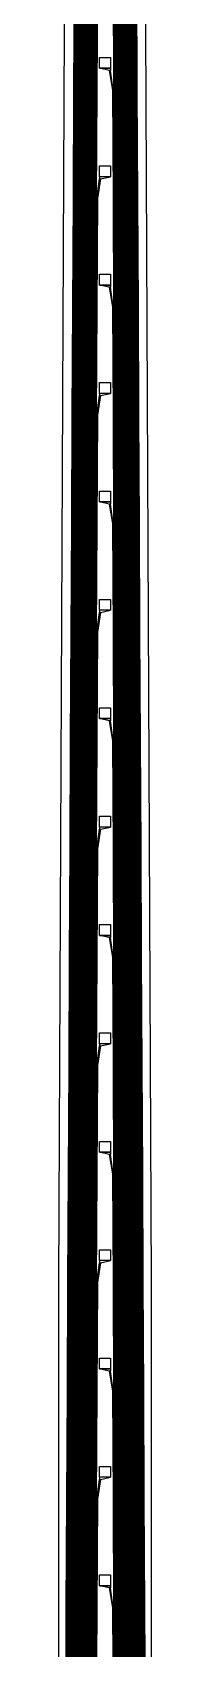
# Model space of a CAD drawing. Header units: inches. Extents: x 106592 to 209533, y 57057 to 74911.
# Drawn here: x 128244 to 128329, y 65212 to 66703 of the extents above; entities that cross this region are included whole.
import ezdxf

# ---------------------------------------------------------------- set-up
doc = ezdxf.new("R2010")
doc.units = ezdxf.units.IN
doc.header["$MEASUREMENT"] = 0
for name, color, linetype in [('metal', 221, 'Continuous'), ('nitride window', 40, 'Continuous'), ('profile', 140, 'Continuous')]:
    doc.layers.add(name, color=color, linetype=linetype)

msp = doc.modelspace()

# ---------------------------------------------------------------- linework, layer by layer
at = {"layer": 'metal'}
for points in [[(128257.6, 66749.9), (128257.1, 66649.8), (128256.6, 66549.9), (128256.1, 66449.8), (128255.6, 66349.9), (128255.1, 66249.8), (128254.6, 66149.9), (128254.1, 66049.8), (128253.6, 65949.9), (128253.1, 65849.8), (128252.6, 65749.9), (128252.1, 65649.8), (128251.6, 65549.9), (128251.1, 65449.8), (128250.6, 65349.9), (128250.1, 65249.8), (128249.6, 65149.9)], [(128250.1, 65149.9), (128250.6, 65249.8), (128251.1, 65349.9), (128251.6, 65449.8), (128252.1, 65549.9), (128252.6, 65649.8), (128253.1, 65749.9), (128253.6, 65849.8), (128254.1, 65949.9), (128254.6, 66049.8), (128255.1, 66149.9), (128255.6, 66249.8), (128256.1, 66349.9), (128256.6, 66449.8), (128257.1, 66549.9), (128257.6, 66649.8), (128258.1, 66749.9)], [(128258.6, 66749.9), (128258.1, 66649.8), (128257.6, 66549.9), (128257.1, 66449.8), (128256.6, 66349.9), (128256.1, 66249.8), (128255.6, 66149.9), (128255.1, 66049.8), (128254.6, 65949.9), (128254.1, 65849.8), (128253.6, 65749.9), (128253.1, 65649.8), (128252.6, 65549.9), (128252.1, 65449.8), (128251.6, 65349.9), (128251.1, 65249.8), (128250.6, 65149.9)], [(128251.1, 65149.9), (128251.6, 65249.8), (128252.1, 65349.9), (128252.6, 65449.8), (128253.1, 65549.9), (128253.6, 65649.8), (128254.1, 65749.9), (128254.6, 65849.8), (128255.1, 65949.9), (128255.6, 66049.8), (128256.1, 66149.9), (128256.6, 66249.8), (128257.1, 66349.9), (128257.6, 66449.8), (128258.1, 66549.9), (128258.6, 66649.8), (128259.1, 66749.9)], [(128259.6, 66749.9), (128259.1, 66649.8), (128258.6, 66549.9), (128258.1, 66449.8), (128257.6, 66349.9), (128257.1, 66249.8), (128256.6, 66149.9), (128256.1, 66049.8), (128255.6, 65949.9), (128255.1, 65849.8), (128254.6, 65749.9), (128254.1, 65649.8), (128253.6, 65549.9), (128253.1, 65449.8), (128252.6, 65349.9), (128252.1, 65249.8), (128251.6, 65149.9)], [(128252.1, 65149.9), (128252.6, 65249.8), (128253.1, 65349.9), (128253.6, 65449.8), (128254.1, 65549.9), (128254.6, 65649.8), (128255.1, 65749.9), (128255.6, 65849.8), (128256.1, 65949.9), (128256.6, 66049.8), (128257.1, 66149.9), (128257.6, 66249.8), (128258.1, 66349.9), (128258.6, 66449.8), (128259.1, 66549.9), (128259.6, 66649.8), (128260.1, 66749.9)], [(128252.6, 65149.9), (128253.1, 65249.8), (128253.6, 65349.9), (128254.1, 65449.8), (128254.6, 65549.9), (128255.1, 65649.8), (128255.6, 65749.9), (128256.1, 65849.8), (128256.6, 65949.9), (128257.1, 66049.8), (128257.6, 66149.9), (128258.1, 66249.8), (128258.6, 66349.9), (128259.1, 66449.8), (128259.6, 66549.9), (128260.1, 66649.8), (128260.6, 66749.9)], [(128261.1, 66749.9), (128260.6, 66649.8), (128260.1, 66549.9), (128259.6, 66449.8), (128259.1, 66349.9), (128258.6, 66249.8), (128258.1, 66149.9), (128257.6, 66049.8), (128257.1, 65949.9), (128256.6, 65849.8), (128256.1, 65749.9), (128255.6, 65649.8), (128255.1, 65549.9), (128254.6, 65449.8), (128254.1, 65349.9), (128253.6, 65249.8), (128253.1, 65149.9)], [(128253.6, 65149.9), (128254.1, 65249.8), (128254.6, 65349.9), (128255.1, 65449.8), (128255.6, 65549.9), (128256.1, 65649.8), (128256.6, 65749.9), (128257.1, 65849.8), (128257.6, 65949.9), (128258.1, 66049.8), (128258.6, 66149.9), (128259.1, 66249.8), (128259.6, 66349.9), (128260.1, 66449.8), (128260.6, 66549.9), (128261.1, 66649.8), (128261.6, 66749.9)], [(128262.1, 66749.9), (128261.6, 66649.8), (128261.1, 66549.9), (128260.6, 66449.8), (128260.1, 66349.9), (128259.6, 66249.8), (128259.1, 66149.9), (128258.6, 66049.8), (128258.1, 65949.9), (128257.6, 65849.8), (128257.1, 65749.9), (128256.6, 65649.8), (128256.1, 65549.9), (128255.6, 65449.8), (128255.1, 65349.9), (128254.6, 65249.8), (128254.1, 65149.9)], [(128254.6, 65149.9), (128255.1, 65249.8), (128255.6, 65349.9), (128256.1, 65449.8), (128256.6, 65549.9), (128257.1, 65649.8), (128257.6, 65749.9), (128258.1, 65849.8), (128258.6, 65949.9), (128259.1, 66049.8), (128259.6, 66149.9), (128260.1, 66249.8), (128260.6, 66349.9), (128261.1, 66449.8), (128261.6, 66549.9), (128262.1, 66649.8), (128262.6, 66749.9)], [(128263.1, 66749.9), (128262.6, 66649.8), (128262.1, 66549.9), (128261.6, 66449.8), (128261.1, 66349.9), (128260.6, 66249.8), (128260.1, 66149.9), (128259.6, 66049.8), (128259.1, 65949.9), (128258.6, 65849.8), (128258.1, 65749.9), (128257.6, 65649.8), (128257.1, 65549.9), (128256.6, 65449.8), (128256.1, 65349.9), (128255.6, 65249.8), (128255.1, 65149.9)], [(128255.6, 65149.9), (128256.1, 65249.8), (128256.6, 65349.9), (128257.1, 65449.8), (128257.6, 65549.9), (128258.1, 65649.8), (128258.6, 65749.9), (128259.1, 65849.8), (128259.6, 65949.9), (128260.1, 66049.8), (128260.6, 66149.9), (128261.1, 66249.8), (128261.6, 66349.9), (128262.1, 66449.8), (128262.6, 66549.9), (128263.1, 66649.8), (128263.6, 66749.9)], [(128264.1, 66749.9), (128263.6, 66649.8), (128263.1, 66549.9), (128262.6, 66449.8), (128262.1, 66349.9), (128261.6, 66249.8), (128261.1, 66149.9), (128260.6, 66049.8), (128260.1, 65949.9), (128259.6, 65849.8), (128259.1, 65749.9), (128258.6, 65649.8), (128258.1, 65549.9), (128257.6, 65449.8), (128257.1, 65349.9), (128256.6, 65249.8), (128256.1, 65149.9)], [(128256.6, 65149.9), (128257.1, 65249.8), (128257.6, 65349.9), (128258.1, 65449.8), (128258.6, 65549.9), (128259.1, 65649.8), (128259.6, 65749.9), (128260.1, 65849.8), (128260.6, 65949.9), (128261.1, 66049.8), (128261.6, 66149.9), (128262.1, 66249.8), (128262.6, 66349.9), (128263.1, 66449.8), (128263.6, 66549.9), (128264.1, 66649.8), (128264.6, 66749.9)], [(128265.1, 66749.9), (128264.6, 66649.8), (128264.1, 66549.9), (128263.6, 66449.8), (128263.1, 66349.9), (128262.6, 66249.8), (128262.1, 66149.9), (128261.6, 66049.8), (128261.1, 65949.9), (128260.6, 65849.8), (128260.1, 65749.9), (128259.6, 65649.8), (128259.1, 65549.9), (128258.6, 65449.8), (128258.1, 65349.9), (128257.6, 65249.8), (128257.1, 65149.9)], [(128257.6, 65149.9), (128258.1, 65249.8), (128258.6, 65349.9), (128259.1, 65449.8), (128259.6, 65549.9), (128260.1, 65649.8), (128260.6, 65749.9), (128261.1, 65849.8), (128261.6, 65949.9), (128262.1, 66049.8), (128262.6, 66149.9), (128263.1, 66249.8), (128263.6, 66349.9), (128264.1, 66449.8), (128264.6, 66549.9), (128265.1, 66649.8), (128265.6, 66749.9)], [(128266.1, 66749.9), (128265.6, 66649.8), (128265.1, 66549.9), (128264.6, 66449.8), (128264.1, 66349.9), (128263.6, 66249.8), (128263.1, 66149.9), (128262.6, 66049.8), (128262.1, 65949.9), (128261.6, 65849.8), (128261.1, 65749.9), (128260.6, 65649.8), (128260.1, 65549.9), (128259.6, 65449.8), (128259.1, 65349.9), (128258.6, 65249.8), (128258.1, 65149.9)], [(128258.6, 65149.9), (128259.1, 65249.8), (128259.6, 65349.9), (128260.1, 65449.8), (128260.6, 65549.9), (128261.1, 65649.8), (128261.6, 65749.9), (128262.1, 65849.8), (128262.6, 65949.9), (128263.1, 66049.8), (128263.6, 66149.9), (128264.1, 66249.8), (128264.6, 66349.9), (128265.1, 66449.8), (128265.6, 66549.9), (128266.1, 66649.8), (128266.6, 66749.9)], [(128267.1, 66749.9), (128266.6, 66649.8), (128266.1, 66549.9), (128265.6, 66449.8), (128265.1, 66349.9), (128264.6, 66249.8), (128264.1, 66149.9), (128263.6, 66049.8), (128263.1, 65949.9), (128262.6, 65849.8), (128262.1, 65749.9), (128261.6, 65649.8), (128261.1, 65549.9), (128260.6, 65449.8), (128260.1, 65349.9), (128259.6, 65249.8), (128259.1, 65149.9)], [(128259.6, 65149.9), (128260.1, 65249.8), (128260.6, 65349.9), (128261.1, 65449.8), (128261.6, 65549.9), (128262.1, 65649.8), (128262.6, 65749.9), (128263.1, 65849.8), (128263.6, 65949.9), (128264.1, 66049.8), (128264.6, 66149.9), (128265.1, 66249.8), (128265.6, 66349.9), (128266.1, 66449.8), (128266.6, 66549.9), (128267.1, 66649.8), (128267.6, 66749.9)], [(128268.1, 66749.9), (128267.6, 66649.8), (128267.1, 66549.9), (128266.6, 66449.8), (128266.1, 66349.9), (128265.6, 66249.8), (128265.1, 66149.9), (128264.6, 66049.8), (128264.1, 65949.9), (128263.6, 65849.8), (128263.1, 65749.9), (128262.6, 65649.8), (128262.1, 65549.9), (128261.6, 65449.8), (128261.1, 65349.9), (128260.6, 65249.8), (128260.1, 65149.9)], [(128260.6, 65149.9), (128261.1, 65249.8), (128261.6, 65349.9), (128262.1, 65449.8), (128262.6, 65549.9), (128263.1, 65649.8), (128263.6, 65749.9), (128264.1, 65849.8), (128264.6, 65949.9), (128265.1, 66049.8), (128265.6, 66149.9), (128266.1, 66249.8), (128266.6, 66349.9), (128267.1, 66449.8), (128267.6, 66549.9), (128268.1, 66649.8), (128268.6, 66749.9)], [(128269.1, 66749.9), (128268.6, 66649.8), (128268.1, 66549.9), (128267.6, 66449.8), (128267.1, 66349.9), (128266.6, 66249.8), (128266.1, 66149.9), (128265.6, 66049.8), (128265.1, 65949.9), (128264.6, 65849.8), (128264.1, 65749.9), (128263.6, 65649.8), (128263.1, 65549.9), (128262.6, 65449.8), (128262.1, 65349.9), (128261.6, 65249.8), (128261.1, 65149.9)], [(128261.6, 65149.9), (128262.1, 65249.8), (128262.6, 65349.9), (128263.1, 65449.8), (128263.6, 65549.9), (128264.1, 65649.8), (128264.6, 65749.9), (128265.1, 65849.8), (128265.6, 65949.9), (128266.1, 66049.8), (128266.6, 66149.9), (128267.1, 66249.8), (128267.6, 66349.9), (128268.1, 66449.8), (128268.6, 66549.9), (128269.1, 66649.8), (128269.6, 66749.9)], [(128270.1, 66749.9), (128269.6, 66649.8), (128269.1, 66549.9), (128268.6, 66449.8), (128268.1, 66349.9), (128267.6, 66249.8), (128267.1, 66149.9), (128266.6, 66049.8), (128266.1, 65949.9), (128265.6, 65849.8), (128265.1, 65749.9), (128264.6, 65649.8), (128264.1, 65549.9), (128263.6, 65449.8), (128263.1, 65349.9), (128262.6, 65249.8), (128262.1, 65149.9)], [(128262.6, 65149.9), (128263.1, 65249.8), (128263.6, 65349.9), (128264.1, 65449.8), (128264.6, 65549.9), (128265.1, 65649.8), (128265.6, 65749.9), (128266.1, 65849.8), (128266.6, 65949.9), (128267.1, 66049.8), (128267.6, 66149.9), (128268.1, 66249.8), (128268.6, 66349.9), (128269.1, 66449.8), (128269.6, 66549.9), (128270.1, 66649.8), (128270.6, 66749.9)], [(128271.1, 66749.9), (128270.6, 66649.8), (128270.1, 66549.9), (128269.6, 66449.8), (128269.1, 66349.9), (128268.6, 66249.8), (128268.1, 66149.9), (128267.6, 66049.8), (128267.1, 65949.9), (128266.6, 65849.8), (128266.1, 65749.9), (128265.6, 65649.8), (128265.1, 65549.9), (128264.6, 65449.8), (128264.1, 65349.9), (128263.6, 65249.8), (128263.1, 65149.9)], [(128263.6, 65149.9), (128264.1, 65249.8), (128264.6, 65349.9), (128265.1, 65449.8), (128265.6, 65549.9), (128266.1, 65649.8), (128266.6, 65749.9), (128267.1, 65849.8), (128267.6, 65949.9), (128268.1, 66049.8), (128268.6, 66149.9), (128269.1, 66249.8), (128269.6, 66349.9), (128270.1, 66449.8), (128270.6, 66549.9), (128271.1, 66649.8), (128271.6, 66749.9)], [(128272.1, 66749.9), (128271.6, 66649.8), (128271.1, 66549.9), (128270.6, 66449.8), (128270.1, 66349.9), (128269.6, 66249.8), (128269.1, 66149.9), (128268.6, 66049.8), (128268.1, 65949.9), (128267.6, 65849.8), (128267.1, 65749.9), (128266.6, 65649.8), (128266.1, 65549.9), (128265.6, 65449.8), (128265.1, 65349.9), (128264.6, 65249.8), (128264.1, 65149.9)], [(128264.6, 65149.9), (128265.1, 65249.8), (128265.6, 65349.9), (128266.1, 65449.8), (128266.6, 65549.9), (128267.1, 65649.8), (128267.6, 65749.9), (128268.1, 65849.8), (128268.6, 65949.9), (128269.1, 66049.8), (128269.6, 66149.9), (128270.1, 66249.8), (128270.6, 66349.9), (128271.1, 66449.8), (128271.6, 66549.9), (128272.1, 66649.8), (128272.6, 66749.9)], [(128273.1, 66749.9), (128272.6, 66649.8), (128272.1, 66549.9), (128271.6, 66449.8), (128271.1, 66349.9), (128270.6, 66249.8), (128270.1, 66149.9), (128269.6, 66049.8), (128269.1, 65949.9), (128268.6, 65849.8), (128268.1, 65749.9), (128267.6, 65649.8), (128267.1, 65549.9), (128266.6, 65449.8), (128266.1, 65349.9), (128265.6, 65249.8), (128265.1, 65149.9)], [(128265.6, 65149.9), (128266.1, 65249.8), (128266.6, 65349.9), (128267.1, 65449.8), (128267.6, 65549.9), (128268.1, 65649.8), (128268.6, 65749.9), (128269.1, 65849.8), (128269.6, 65949.9), (128270.1, 66049.8), (128270.6, 66149.9), (128271.1, 66249.8), (128271.6, 66349.9), (128272.1, 66449.8), (128272.6, 66549.9), (128273.1, 66649.8), (128273.6, 66749.9)], [(128274.1, 66749.9), (128273.6, 66649.8), (128273.1, 66549.9), (128272.6, 66449.8), (128272.1, 66349.9), (128271.6, 66249.8), (128271.1, 66149.9), (128270.6, 66049.8), (128270.1, 65949.9), (128269.6, 65849.8), (128269.1, 65749.9), (128268.6, 65649.8), (128268.1, 65549.9), (128267.6, 65449.8), (128267.1, 65349.9), (128266.6, 65249.8), (128266.1, 65149.9)], [(128266.6, 65149.9), (128267.1, 65249.8), (128267.6, 65349.9), (128268.1, 65449.8), (128268.6, 65549.9), (128269.1, 65649.8), (128269.6, 65749.9), (128270.1, 65849.8), (128270.6, 65949.9), (128271.1, 66049.8), (128271.6, 66149.9), (128272.1, 66249.8), (128272.6, 66349.9), (128273.1, 66449.8), (128273.6, 66549.9), (128274.1, 66649.8), (128274.6, 66749.9)], [(128275.1, 66749.9), (128274.6, 66649.8), (128274.1, 66549.9), (128273.6, 66449.8), (128273.1, 66349.9), (128272.6, 66249.8), (128272.1, 66149.9), (128271.6, 66049.8), (128271.1, 65949.9), (128270.6, 65849.8), (128270.1, 65749.9), (128269.6, 65649.8), (128269.1, 65549.9), (128268.6, 65449.8), (128268.1, 65349.9), (128267.6, 65249.8), (128267.1, 65149.9)], [(128267.6, 65149.9), (128268.1, 65249.8), (128268.6, 65349.9), (128269.1, 65449.8), (128269.6, 65549.9), (128270.1, 65649.8), (128270.6, 65749.9), (128271.1, 65849.8), (128271.6, 65949.9), (128272.1, 66049.8), (128272.6, 66149.9), (128273.1, 66249.8), (128273.6, 66349.9), (128274.1, 66449.8), (128274.6, 66549.9), (128275.1, 66649.8), (128275.6, 66749.9)], [(128276.1, 66749.9), (128275.6, 66649.8), (128275.1, 66549.9), (128274.6, 66449.8), (128274.1, 66349.9), (128273.6, 66249.8), (128273.1, 66149.9), (128272.6, 66049.8), (128272.1, 65949.9), (128271.6, 65849.8), (128271.1, 65749.9), (128270.6, 65649.8), (128270.1, 65549.9), (128269.6, 65449.8), (128269.1, 65349.9), (128268.6, 65249.8), (128268.1, 65149.9)], [(128268.6, 65149.9), (128269.1, 65249.8), (128269.6, 65349.9), (128270.1, 65449.8), (128270.6, 65549.9), (128271.1, 65649.8), (128271.6, 65749.9), (128272.1, 65849.8), (128272.6, 65949.9), (128273.1, 66049.8), (128273.6, 66149.9), (128274.1, 66249.8), (128274.6, 66349.9), (128275.1, 66449.8), (128275.6, 66549.9), (128276.1, 66649.8), (128276.6, 66749.9)], [(128277.1, 66749.9), (128276.6, 66649.8), (128276.1, 66549.9), (128275.6, 66449.8), (128275.1, 66349.9), (128274.6, 66249.8), (128274.1, 66149.9), (128273.6, 66049.8), (128273.1, 65949.9), (128272.6, 65849.8), (128272.1, 65749.9), (128271.6, 65649.8), (128271.1, 65549.9), (128270.6, 65449.8), (128270.1, 65349.9), (128269.6, 65249.8), (128269.1, 65149.9)], [(128269.6, 65149.9), (128270.1, 65249.8), (128270.6, 65349.9), (128271.1, 65449.8), (128271.6, 65549.9), (128272.1, 65649.8), (128272.6, 65749.9), (128273.1, 65849.8), (128273.6, 65949.9), (128274.1, 66049.8), (128274.6, 66149.9), (128275.1, 66249.8), (128275.6, 66349.9), (128276.1, 66449.8), (128276.6, 66549.9), (128277.1, 66649.8), (128277.6, 66749.9)], [(128278.1, 66749.9), (128277.6, 66649.8), (128277.1, 66549.9), (128276.6, 66449.8), (128276.1, 66349.9), (128275.6, 66249.8), (128275.1, 66149.9), (128274.6, 66049.8), (128274.1, 65949.9), (128273.6, 65849.8), (128273.1, 65749.9), (128272.6, 65649.8), (128272.1, 65549.9), (128271.6, 65449.8), (128271.1, 65349.9), (128270.6, 65249.8), (128270.1, 65149.9)], [(128270.6, 65149.9), (128271.1, 65249.8), (128271.6, 65349.9), (128272.1, 65449.8), (128272.6, 65549.9), (128273.1, 65649.8), (128273.6, 65749.9), (128274.1, 65849.8), (128274.6, 65949.9), (128275.1, 66049.8), (128275.6, 66149.9), (128276.1, 66249.8), (128276.6, 66349.9), (128277.1, 66449.8), (128277.6, 66549.9), (128278.1, 66649.8), (128278.1, 66649.8), (128278.6, 66749.9)], [(128279.1, 66749.8), (128278.6, 66649.8), (128278.1, 66549.9), (128277.6, 66449.8), (128277.1, 66349.9), (128276.6, 66249.8), (128276.1, 66149.9), (128275.6, 66049.8), (128275.1, 65949.9), (128274.6, 65849.8), (128274.1, 65749.9), (128273.6, 65649.8), (128273.1, 65549.9), (128272.6, 65449.8), (128272.1, 65349.9), (128271.6, 65249.8), (128271.1, 65149.9)], [(128293.6, 66749.8), (128294.1, 66649.9), (128294.6, 66549.8), (128295.1, 66449.9), (128295.6, 66349.8), (128296.1, 66249.9), (128296.6, 66149.8), (128297.1, 66049.9), (128297.6, 65949.8), (128298.1, 65849.9), (128298.6, 65749.8), (128299.1, 65649.9), (128299.6, 65549.8), (128300.1, 65449.9), (128300.6, 65349.8), (128301.1, 65249.9), (128301.6, 65149.8)], [(128302.1, 65149.8), (128301.6, 65249.9), (128301.1, 65349.8), (128300.6, 65449.9), (128300.1, 65549.8), (128299.6, 65649.9), (128299.1, 65749.8), (128298.6, 65849.9), (128298.1, 65949.8), (128297.6, 66049.9), (128297.1, 66149.8), (128296.6, 66249.9), (128296.1, 66349.8), (128295.6, 66449.9), (128295.1, 66549.8), (128294.6, 66649.9), (128294.1, 66749.8)], [(128294.6, 66749.8), (128295.1, 66649.9), (128295.6, 66549.8), (128296.1, 66449.9), (128296.6, 66349.8), (128297.1, 66249.9), (128297.6, 66149.8), (128298.1, 66049.9), (128298.6, 65949.8), (128299.1, 65849.9), (128299.6, 65749.8), (128300.1, 65649.9), (128300.6, 65549.8), (128301.1, 65449.9), (128301.6, 65349.8), (128302.1, 65249.9), (128302.6, 65149.8)], [(128303.1, 65149.8), (128302.6, 65249.9), (128302.1, 65349.8), (128301.6, 65449.9), (128301.1, 65549.8), (128300.6, 65649.9), (128300.1, 65749.8), (128299.6, 65849.9), (128299.1, 65949.8), (128298.6, 66049.9), (128298.1, 66149.8), (128297.6, 66249.9), (128297.1, 66349.8), (128296.6, 66449.9), (128296.1, 66549.8), (128295.6, 66649.9), (128295.1, 66749.8)], [(128295.6, 66749.8), (128296.1, 66649.9), (128296.6, 66549.8), (128297.1, 66449.9), (128297.6, 66349.8), (128298.1, 66249.9), (128298.6, 66149.8), (128299.1, 66049.9), (128299.6, 65949.8), (128300.1, 65849.9), (128300.6, 65749.8), (128301.1, 65649.9), (128301.6, 65549.8), (128302.1, 65449.9), (128302.6, 65349.8), (128303.1, 65249.9), (128303.6, 65149.8)], [(128304.1, 65149.8), (128303.6, 65249.9), (128303.1, 65349.8), (128302.6, 65449.9), (128302.1, 65549.8), (128301.6, 65649.9), (128301.1, 65749.8), (128300.6, 65849.9), (128300.1, 65949.8), (128299.6, 66049.9), (128299.1, 66149.8), (128298.6, 66249.9), (128298.1, 66349.8), (128297.6, 66449.9), (128297.1, 66549.8), (128296.6, 66649.9), (128296.1, 66749.8)], [(128296.6, 66749.8), (128297.1, 66649.9), (128297.6, 66549.8), (128298.1, 66449.9), (128298.6, 66349.8), (128299.1, 66249.9), (128299.6, 66149.8), (128300.1, 66049.9), (128300.6, 65949.8), (128301.1, 65849.9), (128301.6, 65749.8), (128302.1, 65649.9), (128302.6, 65549.8), (128303.1, 65449.9), (128303.6, 65349.8), (128304.1, 65249.9), (128304.6, 65149.8)], [(128305.1, 65149.8), (128304.6, 65249.9), (128304.1, 65349.8), (128303.6, 65449.9), (128303.1, 65549.8), (128302.6, 65649.9), (128302.1, 65749.8), (128301.6, 65849.9), (128301.1, 65949.8), (128300.6, 66049.9), (128300.1, 66149.8), (128299.6, 66249.9), (128299.1, 66349.8), (128298.6, 66449.9), (128298.1, 66549.8), (128297.6, 66649.9), (128297.1, 66749.8)], [(128297.6, 66749.8), (128298.1, 66649.9), (128298.6, 66549.8), (128299.1, 66449.9), (128299.6, 66349.8), (128300.1, 66249.9), (128300.6, 66149.8), (128301.1, 66049.9), (128301.6, 65949.8), (128302.1, 65849.9), (128302.6, 65749.8), (128303.1, 65649.9), (128303.6, 65549.8), (128304.1, 65449.9), (128304.6, 65349.8), (128305.1, 65249.9), (128305.6, 65149.8)], [(128306.1, 65149.8), (128305.6, 65249.9), (128305.1, 65349.8), (128304.6, 65449.9), (128304.1, 65549.8), (128303.6, 65649.9), (128303.1, 65749.8), (128302.6, 65849.9), (128302.1, 65949.8), (128301.6, 66049.9), (128301.1, 66149.8), (128300.6, 66249.9), (128300.1, 66349.8), (128299.6, 66449.9), (128299.1, 66549.8), (128298.6, 66649.9), (128298.1, 66749.8)], [(128298.6, 66749.8), (128299.1, 66649.9), (128299.6, 66549.8), (128300.1, 66449.9), (128300.6, 66349.8), (128301.1, 66249.9), (128301.6, 66149.8), (128302.1, 66049.9), (128302.6, 65949.8), (128303.1, 65849.9), (128303.6, 65749.8), (128304.1, 65649.9), (128304.6, 65549.8), (128305.1, 65449.9), (128305.6, 65349.8), (128306.1, 65249.9), (128306.6, 65149.8)], [(128307.1, 65149.8), (128306.6, 65249.9), (128306.1, 65349.8), (128305.6, 65449.9), (128305.1, 65549.8), (128304.6, 65649.9), (128304.1, 65749.8), (128303.6, 65849.9), (128303.1, 65949.8), (128302.6, 66049.9), (128302.1, 66149.8), (128301.6, 66249.9), (128301.1, 66349.8), (128300.6, 66449.9), (128300.1, 66549.8), (128299.6, 66649.9), (128299.1, 66749.8)], [(128299.6, 66749.8), (128300.1, 66649.9), (128300.6, 66549.8), (128301.1, 66449.9), (128301.6, 66349.8), (128302.1, 66249.9), (128302.6, 66149.8), (128303.1, 66049.9), (128303.6, 65949.8), (128304.1, 65849.9), (128304.6, 65749.8), (128305.1, 65649.9), (128305.6, 65549.8), (128306.1, 65449.9), (128306.6, 65349.8), (128307.1, 65249.9), (128307.6, 65149.8)], [(128308.1, 65149.8), (128307.6, 65249.9), (128307.1, 65349.8), (128306.6, 65449.9), (128306.1, 65549.8), (128305.6, 65649.9), (128305.1, 65749.8), (128304.6, 65849.9), (128304.1, 65949.8), (128303.6, 66049.9), (128303.1, 66149.8), (128302.6, 66249.9), (128302.1, 66349.8), (128301.6, 66449.9), (128301.1, 66549.8), (128300.6, 66649.9), (128300.1, 66749.8)], [(128300.6, 66749.8), (128301.1, 66649.9), (128301.6, 66549.8), (128302.1, 66449.9), (128302.6, 66349.8), (128303.1, 66249.9), (128303.6, 66149.8), (128304.1, 66049.9), (128304.6, 65949.8), (128305.1, 65849.9), (128305.6, 65749.8), (128306.1, 65649.9), (128306.6, 65549.8), (128307.1, 65449.9), (128307.6, 65349.8), (128308.1, 65249.9), (128308.6, 65149.8)], [(128309.1, 65149.8), (128308.6, 65249.9), (128308.1, 65349.8), (128307.6, 65449.9), (128307.1, 65549.8), (128306.6, 65649.9), (128306.1, 65749.8), (128305.6, 65849.9), (128305.1, 65949.8), (128304.6, 66049.9), (128304.1, 66149.8), (128303.6, 66249.9), (128303.1, 66349.8), (128302.6, 66449.9), (128302.1, 66549.8), (128301.6, 66649.9), (128301.1, 66749.8)], [(128301.6, 66749.8), (128302.1, 66649.9), (128302.6, 66549.8), (128303.1, 66449.9), (128303.6, 66349.8), (128304.1, 66249.9), (128304.6, 66149.8), (128305.1, 66049.9), (128305.6, 65949.8), (128306.1, 65849.9), (128306.6, 65749.8), (128307.1, 65649.9), (128307.6, 65549.8), (128308.1, 65449.9), (128308.6, 65349.8), (128309.1, 65249.9), (128309.6, 65149.8)], [(128310.1, 65149.8), (128309.6, 65249.9), (128309.1, 65349.8), (128308.6, 65449.9), (128308.1, 65549.8), (128307.6, 65649.9), (128307.1, 65749.8), (128306.6, 65849.9), (128306.1, 65949.8), (128305.6, 66049.9), (128305.1, 66149.8), (128304.6, 66249.9), (128304.1, 66349.8), (128303.6, 66449.9), (128303.1, 66549.8), (128302.6, 66649.9), (128302.1, 66749.8)], [(128302.6, 66749.8), (128303.1, 66649.9), (128303.6, 66549.8), (128304.1, 66449.9), (128304.6, 66349.8), (128305.1, 66249.9), (128305.6, 66149.8), (128306.1, 66049.9), (128306.6, 65949.8), (128307.1, 65849.9), (128307.6, 65749.8), (128308.1, 65649.9), (128308.6, 65549.8), (128309.1, 65449.9), (128309.6, 65349.8), (128310.1, 65249.9), (128310.6, 65149.8)], [(128311.1, 65149.8), (128310.6, 65249.9), (128310.1, 65349.8), (128309.6, 65449.9), (128309.1, 65549.8), (128308.6, 65649.9), (128308.1, 65749.8), (128307.6, 65849.9), (128307.1, 65949.8), (128306.6, 66049.9), (128306.1, 66149.8), (128305.6, 66249.9), (128305.1, 66349.8), (128304.6, 66449.9), (128304.1, 66549.8), (128303.6, 66649.9), (128303.1, 66749.8)], [(128303.6, 66749.8), (128304.1, 66649.9), (128304.6, 66549.8), (128305.1, 66449.9), (128305.6, 66349.8), (128306.1, 66249.9), (128306.6, 66149.8), (128307.1, 66049.9), (128307.6, 65949.8), (128308.1, 65849.9), (128308.6, 65749.8), (128309.1, 65649.9), (128309.6, 65549.8), (128310.1, 65449.9), (128310.6, 65349.8), (128311.1, 65249.9), (128311.6, 65149.8)], [(128312.1, 65149.8), (128311.6, 65249.9), (128311.1, 65349.8), (128310.6, 65449.9), (128310.1, 65549.8), (128309.6, 65649.9), (128309.1, 65749.8), (128308.6, 65849.9), (128308.1, 65949.8), (128307.6, 66049.9), (128307.1, 66149.8), (128306.6, 66249.9), (128306.1, 66349.8), (128305.6, 66449.9), (128305.1, 66549.8), (128304.6, 66649.9), (128304.1, 66749.8)], [(128304.6, 66749.8), (128305.1, 66649.9), (128305.6, 66549.8), (128306.1, 66449.9), (128306.6, 66349.8), (128307.1, 66249.9), (128307.6, 66149.8), (128308.1, 66049.9), (128308.6, 65949.8), (128309.1, 65849.9), (128309.6, 65749.8), (128310.1, 65649.9), (128310.6, 65549.8), (128311.1, 65449.9), (128311.6, 65349.8), (128312.1, 65249.9), (128312.6, 65149.8)], [(128313.1, 65149.8), (128312.6, 65249.9), (128312.1, 65349.8), (128311.6, 65449.9), (128311.1, 65549.8), (128310.6, 65649.9), (128310.1, 65749.8), (128309.6, 65849.9), (128309.1, 65949.8), (128308.6, 66049.9), (128308.1, 66149.8), (128307.6, 66249.9), (128307.1, 66349.8), (128306.6, 66449.9), (128306.1, 66549.8), (128305.6, 66649.9), (128305.1, 66749.8)], [(128313.6, 65149.8), (128313.1, 65249.9), (128312.6, 65349.8), (128312.1, 65449.9), (128311.6, 65549.8), (128311.1, 65649.9), (128310.6, 65749.8), (128310.1, 65849.9), (128309.6, 65949.8), (128309.1, 66049.9), (128308.6, 66149.8), (128308.1, 66249.9), (128307.6, 66349.8), (128307.1, 66449.9), (128306.6, 66549.8), (128306.1, 66649.9), (128305.6, 66749.8)], [(128306.1, 66749.8), (128306.6, 66649.9), (128307.1, 66549.8), (128307.6, 66449.9), (128308.1, 66349.8), (128308.6, 66249.9), (128309.1, 66149.8), (128309.6, 66049.9), (128310.1, 65949.8), (128310.6, 65849.9), (128311.1, 65749.8), (128311.6, 65649.9), (128312.1, 65549.8), (128312.6, 65449.9), (128313.1, 65349.8), (128313.6, 65249.9), (128314.1, 65149.8)], [(128306.6, 66749.8), (128307.1, 66649.9), (128307.6, 66549.8), (128308.1, 66449.9), (128308.6, 66349.8), (128309.1, 66249.9), (128309.6, 66149.8), (128310.1, 66049.9), (128310.6, 65949.8), (128311.1, 65849.9), (128311.6, 65749.8), (128312.1, 65649.9), (128312.6, 65549.8), (128313.1, 65449.9), (128313.6, 65349.8), (128314.1, 65249.9), (128314.6, 65149.8)], [(128315.1, 65149.8), (128314.6, 65249.9), (128314.1, 65349.8), (128313.6, 65449.9), (128313.1, 65549.8), (128312.6, 65649.9), (128312.1, 65749.8), (128311.6, 65849.9), (128311.1, 65949.8), (128310.6, 66049.9), (128310.1, 66149.8), (128309.6, 66249.9), (128309.1, 66349.8), (128308.6, 66449.9), (128308.1, 66549.8), (128307.6, 66649.9), (128307.1, 66749.8)], [(128315.6, 65149.8), (128315.1, 65249.9), (128314.6, 65349.8), (128314.1, 65449.9), (128313.6, 65549.8), (128313.1, 65649.9), (128312.6, 65749.8), (128312.1, 65849.9), (128311.6, 65949.8), (128311.1, 66049.9), (128310.6, 66149.8), (128310.1, 66249.9), (128309.6, 66349.8), (128309.1, 66449.9), (128308.6, 66549.8), (128308.1, 66649.9), (128307.6, 66749.8)], [(128308.1, 66749.8), (128308.6, 66649.9), (128309.1, 66549.8), (128309.6, 66449.9), (128310.1, 66349.8), (128310.6, 66249.9), (128311.1, 66149.8), (128311.6, 66049.9), (128312.1, 65949.8), (128312.6, 65849.9), (128313.1, 65749.8), (128313.6, 65649.9), (128314.1, 65549.8), (128314.6, 65449.9), (128315.1, 65349.8), (128315.6, 65249.9), (128316.1, 65149.8)], [(128316.6, 65149.8), (128316.1, 65249.9), (128315.6, 65349.8), (128315.1, 65449.9), (128314.6, 65549.8), (128314.1, 65649.9), (128313.6, 65749.8), (128313.1, 65849.9), (128312.6, 65949.8), (128312.1, 66049.9), (128311.6, 66149.8), (128311.1, 66249.9), (128310.6, 66349.8), (128310.1, 66449.9), (128309.6, 66549.8), (128309.1, 66649.9), (128308.6, 66749.8)], [(128309.1, 66749.8), (128309.6, 66649.9), (128310.1, 66549.8), (128310.6, 66449.9), (128311.1, 66349.8), (128311.6, 66249.9), (128312.1, 66149.8), (128312.6, 66049.9), (128313.1, 65949.8), (128313.6, 65849.9), (128314.1, 65749.8), (128314.6, 65649.9), (128315.1, 65549.8), (128315.6, 65449.9), (128316.1, 65349.8), (128316.6, 65249.9), (128317.1, 65149.8)], [(128317.6, 65149.8), (128317.1, 65249.9), (128316.6, 65349.8), (128316.1, 65449.9), (128315.6, 65549.8), (128315.1, 65649.9), (128314.6, 65749.8), (128314.1, 65849.9), (128313.6, 65949.8), (128313.1, 66049.9), (128312.6, 66149.8), (128312.1, 66249.9), (128311.6, 66349.8), (128311.1, 66449.9), (128310.6, 66549.8), (128310.1, 66649.9), (128309.6, 66749.8)], [(128310.1, 66749.8), (128310.6, 66649.9), (128311.1, 66549.8), (128311.6, 66449.9), (128312.1, 66349.8), (128312.6, 66249.9), (128313.1, 66149.8), (128313.6, 66049.9), (128314.1, 65949.8), (128314.6, 65849.9), (128315.1, 65749.8), (128315.6, 65649.9), (128316.1, 65549.8), (128316.6, 65449.9), (128317.1, 65349.8), (128317.6, 65249.9), (128318.1, 65149.8)], [(128318.6, 65149.8), (128318.1, 65249.9), (128317.6, 65349.8), (128317.1, 65449.9), (128316.6, 65549.8), (128316.1, 65649.9), (128315.6, 65749.8), (128315.1, 65849.9), (128314.6, 65949.8), (128314.1, 66049.9), (128313.6, 66149.8), (128313.1, 66249.9), (128312.6, 66349.8), (128312.1, 66449.9), (128311.6, 66549.8), (128311.1, 66649.9), (128310.6, 66749.8)], [(128311.1, 66749.8), (128311.6, 66649.9), (128312.1, 66549.8), (128312.6, 66449.9), (128313.1, 66349.8), (128313.6, 66249.9), (128314.1, 66149.8), (128314.6, 66049.9), (128315.1, 65949.8), (128315.6, 65849.9), (128316.1, 65749.8), (128316.6, 65649.9), (128317.1, 65549.8), (128317.6, 65449.9), (128318.1, 65349.8), (128318.6, 65249.9), (128319.1, 65149.8)], [(128319.6, 65149.8), (128319.1, 65249.9), (128318.6, 65349.8), (128318.1, 65449.9), (128317.6, 65549.8), (128317.1, 65649.9), (128316.6, 65749.8), (128316.1, 65849.9), (128315.6, 65949.8), (128315.1, 66049.9), (128314.6, 66149.8), (128314.1, 66249.9), (128313.6, 66349.8), (128313.1, 66449.9), (128312.6, 66549.8), (128312.1, 66649.9), (128311.6, 66749.8)], [(128312.1, 66749.8), (128312.6, 66649.9), (128313.1, 66549.8), (128313.6, 66449.9), (128314.1, 66349.8), (128314.6, 66249.9), (128315.1, 66149.8), (128315.6, 66049.9), (128316.1, 65949.8), (128316.6, 65849.9), (128317.1, 65749.8), (128317.6, 65649.9), (128318.1, 65549.8), (128318.6, 65449.9), (128319.1, 65349.8), (128319.6, 65249.9), (128320.1, 65149.8)], [(128320.6, 65149.8), (128320.1, 65249.9), (128319.6, 65349.8), (128319.1, 65449.9), (128318.6, 65549.8), (128318.1, 65649.9), (128317.6, 65749.8), (128317.1, 65849.9), (128316.6, 65949.8), (128316.1, 66049.9), (128315.6, 66149.8), (128315.1, 66249.9), (128314.6, 66349.8), (128314.1, 66449.9), (128313.6, 66549.8), (128313.1, 66649.9), (128312.6, 66749.8)], [(128313.1, 66749.8), (128313.6, 66649.9), (128314.1, 66549.8), (128314.6, 66449.9), (128315.1, 66349.8), (128315.6, 66249.9), (128316.1, 66149.8), (128316.6, 66049.9), (128317.1, 65949.8), (128317.6, 65849.9), (128318.1, 65749.8), (128318.6, 65649.9), (128319.1, 65549.8), (128319.6, 65449.9), (128320.1, 65349.8), (128320.6, 65249.9), (128321.1, 65149.8)], [(128321.6, 65149.8), (128321.1, 65249.9), (128320.6, 65349.8), (128320.1, 65449.9), (128319.6, 65549.8), (128319.1, 65649.9), (128318.6, 65749.8), (128318.1, 65849.9), (128317.6, 65949.8), (128317.1, 66049.9), (128316.6, 66149.8), (128316.1, 66249.9), (128315.6, 66349.8), (128315.1, 66449.9), (128314.6, 66549.8), (128314.1, 66649.9), (128313.6, 66749.8)], [(128314.1, 66749.8), (128314.6, 66649.9), (128315.1, 66549.8), (128315.6, 66449.9), (128316.1, 66349.8), (128316.6, 66249.9), (128317.1, 66149.8), (128317.6, 66049.9), (128318.1, 65949.8), (128318.6, 65849.9), (128319.1, 65749.8), (128319.6, 65649.9), (128320.1, 65549.8), (128320.6, 65449.9), (128321.1, 65349.8), (128321.6, 65249.9), (128322.1, 65149.8)], [(128322.6, 65149.8), (128322.1, 65249.9), (128321.6, 65349.8), (128321.1, 65449.9), (128320.6, 65549.8), (128320.1, 65649.9), (128319.6, 65749.8), (128319.1, 65849.9), (128318.6, 65949.8), (128318.1, 66049.9), (128317.6, 66149.8), (128317.1, 66249.9), (128316.6, 66349.8), (128316.1, 66449.9), (128315.6, 66549.8), (128315.1, 66649.9), (128314.6, 66749.8)], [(128315.1, 66749.8), (128315.6, 66649.9), (128316.1, 66549.8), (128316.6, 66449.9), (128317.1, 66349.8), (128317.6, 66249.9), (128318.1, 66149.8), (128318.6, 66049.9), (128319.1, 65949.8), (128319.6, 65849.9), (128320.1, 65749.8), (128320.6, 65649.9), (128321.1, 65549.8), (128321.6, 65449.9), (128322.1, 65349.8), (128322.6, 65249.9), (128323.1, 65149.8)], [(128301.1, 65149.8), (128300.6, 65249.9), (128300.1, 65349.8), (128299.6, 65449.9), (128299.1, 65549.8), (128298.6, 65649.9), (128298.1, 65749.8), (128297.6, 65849.9), (128297.1, 65949.8), (128296.6, 66049.9), (128296.1, 66149.8), (128295.6, 66249.9), (128295.1, 66349.8), (128294.6, 66449.9), (128294.1, 66549.8), (128294.1, 66549.8), (128293.6, 66649.9), (128291.1, 66667.9), (128290.1, 66667.9), (128293.1, 66649.8), (128293.6, 66549.8), (128294.1, 66449.9), (128294.6, 66349.8), (128295.1, 66249.9), (128295.6, 66149.8), (128296.1, 66049.9), (128296.6, 65949.8), (128297.1, 65849.9), (128297.6, 65749.8), (128298.1, 65649.9), (128298.6, 65549.8), (128299.1, 65449.9), (128299.6, 65349.8), (128300.1, 65249.9), (128300.6, 65149.8)], [(128271.6, 65149.9), (128272.1, 65249.8), (128272.6, 65349.9), (128273.1, 65449.8), (128273.6, 65549.9), (128274.1, 65649.8), (128274.6, 65749.9), (128275.1, 65849.8), (128275.6, 65949.9), (128276.1, 66049.8), (128276.6, 66149.9), (128277.1, 66249.8), (128277.6, 66349.9), (128278.1, 66449.8), (128278.1, 66449.8), (128278.6, 66549.9), (128281.1, 66567.9), (128282.1, 66567.9), (128279.1, 66549.8), (128278.6, 66449.8), (128278.1, 66349.9), (128277.6, 66249.8), (128277.1, 66149.9), (128276.6, 66049.8), (128276.1, 65949.9), (128275.6, 65849.8), (128275.1, 65749.9), (128274.6, 65649.8), (128274.1, 65549.9), (128273.6, 65449.8), (128273.1, 65349.9), (128272.6, 65249.8), (128272.1, 65149.9)], [(128300.1, 65149.8), (128299.6, 65249.9), (128299.1, 65349.8), (128298.6, 65449.9), (128298.1, 65549.8), (128297.6, 65649.9), (128297.1, 65749.8), (128296.6, 65849.9), (128296.1, 65949.8), (128295.6, 66049.9), (128295.1, 66149.8), (128294.6, 66249.9), (128294.1, 66349.8), (128294.1, 66349.8), (128293.6, 66449.9), (128291.1, 66467.9), (128290.1, 66467.9), (128293.1, 66449.8), (128293.6, 66349.8), (128294.1, 66249.9), (128294.6, 66149.8), (128295.1, 66049.9), (128295.6, 65949.8), (128296.1, 65849.9), (128296.6, 65749.8), (128297.1, 65649.9), (128297.6, 65549.8), (128298.1, 65449.9), (128298.6, 65349.8), (128299.1, 65249.9), (128299.6, 65149.8)], [(128272.6, 65149.9), (128273.1, 65249.8), (128273.6, 65349.9), (128274.1, 65449.8), (128274.6, 65549.9), (128275.1, 65649.8), (128275.6, 65749.9), (128276.1, 65849.8), (128276.6, 65949.9), (128277.1, 66049.8), (128277.6, 66149.9), (128278.1, 66249.8), (128278.1, 66249.8), (128278.6, 66349.9), (128281.1, 66367.9), (128282.1, 66367.9), (128279.1, 66349.8), (128278.6, 66249.8), (128278.1, 66149.9), (128277.6, 66049.8), (128277.1, 65949.9), (128276.6, 65849.8), (128276.1, 65749.9), (128275.6, 65649.8), (128275.1, 65549.9), (128274.6, 65449.8), (128274.1, 65349.9), (128273.6, 65249.8), (128273.1, 65149.9)], [(128299.1, 65149.8), (128298.6, 65249.9), (128298.1, 65349.8), (128297.6, 65449.9), (128297.1, 65549.8), (128296.6, 65649.9), (128296.1, 65749.8), (128295.6, 65849.9), (128295.1, 65949.8), (128294.6, 66049.9), (128294.1, 66149.8), (128294.1, 66149.8), (128293.6, 66249.9), (128291.1, 66267.9), (128290.1, 66267.9), (128293.1, 66249.8), (128293.6, 66149.8), (128294.1, 66049.9), (128294.6, 65949.8), (128295.1, 65849.9), (128295.6, 65749.8), (128296.1, 65649.9), (128296.6, 65549.8), (128297.1, 65449.9), (128297.6, 65349.8), (128298.1, 65249.9), (128298.6, 65149.8)], [(128273.6, 65149.9), (128274.1, 65249.8), (128274.6, 65349.9), (128275.1, 65449.8), (128275.6, 65549.9), (128276.1, 65649.8), (128276.6, 65749.9), (128277.1, 65849.8), (128277.6, 65949.9), (128278.1, 66049.8), (128278.1, 66049.8), (128278.6, 66149.9), (128281.1, 66167.9), (128282.1, 66167.9), (128279.1, 66149.8), (128278.6, 66049.8), (128278.1, 65949.9), (128277.6, 65849.8), (128277.1, 65749.9), (128276.6, 65649.8), (128276.1, 65549.9), (128275.6, 65449.8), (128275.1, 65349.9), (128274.6, 65249.8), (128274.1, 65149.9)], [(128298.1, 65149.8), (128297.6, 65249.9), (128297.1, 65349.8), (128296.6, 65449.9), (128296.1, 65549.8), (128295.6, 65649.9), (128295.1, 65749.8), (128294.6, 65849.9), (128294.1, 65949.8), (128294.1, 65949.8), (128293.6, 66049.9), (128291.1, 66067.9), (128290.1, 66067.9), (128293.1, 66049.8), (128293.6, 65949.8), (128294.1, 65849.9), (128294.6, 65749.8), (128295.1, 65649.9), (128295.6, 65549.8), (128296.1, 65449.9), (128296.6, 65349.8), (128297.1, 65249.9), (128297.6, 65149.8)], [(128274.6, 65149.9), (128275.1, 65249.8), (128275.6, 65349.9), (128276.1, 65449.8), (128276.6, 65549.9), (128277.1, 65649.8), (128277.6, 65749.9), (128278.1, 65849.8), (128278.1, 65849.8), (128278.6, 65949.9), (128281.1, 65967.9), (128282.1, 65967.9), (128279.1, 65949.8), (128278.6, 65849.8), (128278.1, 65749.9), (128277.6, 65649.8), (128277.1, 65549.9), (128276.6, 65449.8), (128276.1, 65349.9), (128275.6, 65249.8), (128275.1, 65149.9)], [(128297.1, 65149.8), (128296.6, 65249.9), (128296.1, 65349.8), (128295.6, 65449.9), (128295.1, 65549.8), (128294.6, 65649.9), (128294.1, 65749.8), (128294.1, 65749.8), (128293.6, 65849.9), (128291.1, 65867.9), (128290.1, 65867.9), (128293.1, 65849.8), (128293.6, 65749.8), (128294.1, 65649.9), (128294.6, 65549.8), (128295.1, 65449.9), (128295.6, 65349.8), (128296.1, 65249.9), (128296.6, 65149.8)], [(128275.6, 65149.9), (128276.1, 65249.8), (128276.6, 65349.9), (128277.1, 65449.8), (128277.6, 65549.9), (128278.1, 65649.8), (128278.1, 65649.8), (128278.6, 65749.9), (128281.1, 65767.9), (128282.1, 65767.9), (128279.1, 65749.8), (128278.6, 65649.8), (128278.1, 65549.9), (128277.6, 65449.8), (128277.1, 65349.9), (128276.6, 65249.8), (128276.1, 65149.9)]]:
    msp.add_lwpolyline(points, dxfattribs=at)
for points in [[(128281.1, 66679.9), (128291.1, 66679.9), (128291.1, 66669.9), (128281.1, 66669.9)], [(128291.1, 66667.9), (128290.1, 66667.9), (128281.1, 66669.9), (128291.1, 66669.9)], [(128281.1, 66579.9), (128291.1, 66579.9), (128291.1, 66569.9), (128281.1, 66569.9)], [(128281.1, 66567.9), (128282.1, 66567.9), (128291.1, 66569.9), (128281.1, 66569.9)], [(128281.1, 66479.9), (128291.1, 66479.9), (128291.1, 66469.9), (128281.1, 66469.9)], [(128291.1, 66467.9), (128290.1, 66467.9), (128281.1, 66469.9), (128291.1, 66469.9)], [(128281.1, 66379.9), (128291.1, 66379.9), (128291.1, 66369.9), (128281.1, 66369.9)], [(128281.1, 66367.9), (128282.1, 66367.9), (128291.1, 66369.9), (128281.1, 66369.9)], [(128281.1, 66279.9), (128291.1, 66279.9), (128291.1, 66269.9), (128281.1, 66269.9)], [(128291.1, 66267.9), (128290.1, 66267.9), (128281.1, 66269.9), (128291.1, 66269.9)], [(128281.1, 66179.9), (128291.1, 66179.9), (128291.1, 66169.9), (128281.1, 66169.9)], [(128281.1, 66167.9), (128282.1, 66167.9), (128291.1, 66169.9), (128281.1, 66169.9)], [(128281.1, 66079.9), (128291.1, 66079.9), (128291.1, 66069.9), (128281.1, 66069.9)], [(128291.1, 66067.9), (128290.1, 66067.9), (128281.1, 66069.9), (128291.1, 66069.9)], [(128281.1, 65979.9), (128291.1, 65979.9), (128291.1, 65969.9), (128281.1, 65969.9)], [(128281.1, 65967.9), (128282.1, 65967.9), (128291.1, 65969.9), (128281.1, 65969.9)], [(128281.1, 65879.9), (128291.1, 65879.9), (128291.1, 65869.9), (128281.1, 65869.9)], [(128291.1, 65867.9), (128290.1, 65867.9), (128281.1, 65869.9), (128291.1, 65869.9)], [(128281.1, 65779.9), (128291.1, 65779.9), (128291.1, 65769.9), (128281.1, 65769.9)], [(128281.1, 65767.9), (128282.1, 65767.9), (128291.1, 65769.9), (128281.1, 65769.9)], [(128281.1, 65679.9), (128291.1, 65679.9), (128291.1, 65669.9), (128281.1, 65669.9)], [(128291.1, 65667.9), (128290.1, 65667.9), (128281.1, 65669.9), (128291.1, 65669.9)], [(128294.1, 65549.8), (128293.6, 65649.9), (128291.1, 65667.9), (128290.1, 65667.9), (128293.1, 65649.8), (128293.6, 65549.8), (128294.1, 65449.9), (128294.6, 65349.8), (128295.1, 65249.9), (128295.6, 65149.8), (128296.1, 65049.9), (128296.6, 64949.8), (128297.1, 64766.9), (128291.2, 64749.8), (128291.8, 64749.8), (128297.6, 64766.9), (128297.1, 64949.8), (128296.6, 65049.9), (128296.1, 65149.8), (128295.6, 65249.9), (128295.1, 65349.8), (128294.6, 65449.9), (128294.1, 65549.8)], [(128281.1, 65579.9), (128291.1, 65579.9), (128291.1, 65569.9), (128281.1, 65569.9)], [(128278.1, 65449.8), (128278.6, 65549.9), (128281.1, 65567.9), (128282.1, 65567.9), (128279.1, 65549.8), (128278.6, 65449.8), (128278.1, 65349.9), (128277.6, 65249.8), (128277.1, 65149.9), (128276.6, 65049.8), (128276.1, 64949.9), (128275.6, 64766.8), (128281, 64749.8), (128280.4, 64749.8), (128275.1, 64766.8), (128275.6, 64949.9), (128276.1, 65049.8), (128276.6, 65149.9), (128277.1, 65249.8), (128277.6, 65349.9), (128278.1, 65449.8)], [(128281.1, 65567.9), (128282.1, 65567.9), (128291.1, 65569.9), (128281.1, 65569.9)], [(128281.1, 65479.9), (128291.1, 65479.9), (128291.1, 65469.9), (128281.1, 65469.9)], [(128291.1, 65467.9), (128290.1, 65467.9), (128281.1, 65469.9), (128291.1, 65469.9)], [(128294.1, 65349.8), (128293.6, 65449.9), (128291.1, 65467.9), (128290.1, 65467.9), (128293.1, 65449.8), (128293.6, 65349.8), (128294.1, 65249.9), (128294.6, 65149.8), (128295.1, 65049.9), (128295.6, 64949.8), (128296.1, 64766.9), (128290, 64749.8), (128290.6, 64749.8), (128296.6, 64766.9), (128296.1, 64949.8), (128295.6, 65049.9), (128295.1, 65149.8), (128294.6, 65249.9), (128294.1, 65349.8)], [(128281.1, 65379.9), (128291.1, 65379.9), (128291.1, 65369.9), (128281.1, 65369.9)], [(128278.1, 65249.8), (128278.6, 65349.9), (128281.1, 65367.9), (128282.1, 65367.9), (128279.1, 65349.8), (128278.6, 65249.8), (128278.1, 65149.9), (128277.6, 65049.8), (128277.1, 64949.9), (128276.6, 64766.8), (128282.2, 64749.8), (128281.6, 64749.8), (128276.1, 64766.8), (128276.6, 64949.9), (128277.1, 65049.8), (128277.6, 65149.9), (128278.1, 65249.8)], [(128291.1, 65369.9), (128281.1, 65369.9), (128281.1, 65367.9), (128282.1, 65367.9)], [(128281.1, 65279.9), (128291.1, 65279.9), (128291.1, 65269.9), (128281.1, 65269.9)], [(128291.1, 65267.9), (128290.1, 65267.9), (128281.1, 65269.9), (128291.1, 65269.9)], [(128294.1, 65149.8), (128293.6, 65249.9), (128291.1, 65267.9), (128290.1, 65267.9), (128293.1, 65249.8), (128293.6, 65149.8), (128294.1, 65049.9), (128294.6, 64949.8), (128295.1, 64766.9), (128288.8, 64749.8), (128289.4, 64749.8), (128295.6, 64766.9), (128295.1, 64949.8), (128294.6, 65049.9), (128294.1, 65149.8)]]:
    msp.add_lwpolyline(points, close=True, dxfattribs=at)
at = {"layer": 'nitride window'}
for points in [[(128281.1, 66679.9), (128291.1, 66679.9), (128291.1, 66669.9), (128281.1, 66669.9)], [(128281.1, 66579.9), (128291.1, 66579.9), (128291.1, 66569.9), (128281.1, 66569.9)], [(128281.1, 66479.9), (128291.1, 66479.9), (128291.1, 66469.9), (128281.1, 66469.9)], [(128281.1, 66379.9), (128291.1, 66379.9), (128291.1, 66369.9), (128281.1, 66369.9)], [(128281.1, 66279.9), (128291.1, 66279.9), (128291.1, 66269.9), (128281.1, 66269.9)], [(128281.1, 66179.9), (128291.1, 66179.9), (128291.1, 66169.9), (128281.1, 66169.9)], [(128281.1, 66079.9), (128291.1, 66079.9), (128291.1, 66069.9), (128281.1, 66069.9)], [(128281.1, 65979.9), (128291.1, 65979.9), (128291.1, 65969.9), (128281.1, 65969.9)], [(128281.1, 65879.9), (128291.1, 65879.9), (128291.1, 65869.9), (128281.1, 65869.9)], [(128281.1, 65779.9), (128291.1, 65779.9), (128291.1, 65769.9), (128281.1, 65769.9)], [(128281.1, 65679.9), (128291.1, 65679.9), (128291.1, 65669.9), (128281.1, 65669.9)], [(128281.1, 65579.9), (128291.1, 65579.9), (128291.1, 65569.9), (128281.1, 65569.9)], [(128281.1, 65479.9), (128291.1, 65479.9), (128291.1, 65469.9), (128281.1, 65469.9)], [(128281.1, 65379.9), (128291.1, 65379.9), (128291.1, 65369.9), (128281.1, 65369.9)], [(128281.1, 65279.9), (128291.1, 65279.9), (128291.1, 65269.9), (128281.1, 65269.9)]]:
    msp.add_lwpolyline(points, close=True, dxfattribs=at)
at = {"layer": 'profile'}
msp.add_lwpolyline([(128286.1, 71109.9), (128297.1, 71078.9), (128301.6, 71040), (128305.6, 70650), (128328.6, 65549.9), (128328.6, 64249.8), (128243.6, 64249.8), (128243.6, 65550), (128266.6, 70649.9), (128270.6, 71040), (128275.1, 71078.9)], close=True, dxfattribs=at)

doc.saveas('drawing.dxf')
